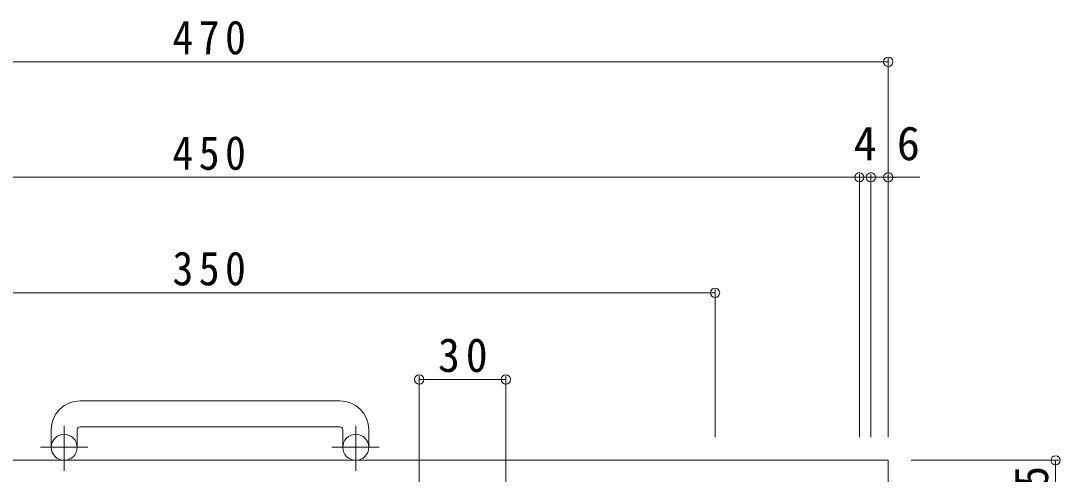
# Model space of a CAD drawing. Units: millimetres at full size, sheet at 1:4. Extents: x -1070 to 1072, y -788 to 743.
# Drawn here: x -575.6 to -215.4, y 585.7 to 742.7 of the extents above; entities that cross this region are included whole.
import ezdxf
from ezdxf.enums import TextEntityAlignment as Align

# ---------------------------------------------------------------- set-up
doc = ezdxf.new("R2010")
doc.units = ezdxf.units.MM
doc.header["$LTSCALE"] = 4
doc.header["$PDMODE"] = 32
doc.header["$PDSIZE"] = 3.2
doc.linetypes.add('CHAIN1', pattern=[8, 5, -1, 1, -1])
doc.layers.add('4-1', color=3, linetype='Continuous', lineweight=9)
doc.layers.add('4-4', color=7, linetype='Continuous', lineweight=9)
doc.styles.add('ＭＳ ゴシック', font='')
doc.styles.get('ＭＳ ゴシック').set_extended_font_data('MS Gothic')

msp = doc.modelspace()

# ---------------------------------------------------------------- linework, layer by layer
at = {"layer": '4-1', "color": 2}
for p, q in [((-465, 611.097), (-555, 611.097)), ((-555, 602.097), (-465, 602.097)), ((-565, 601.098), (-565, 594.997)), ((-556, 601.098), (-556, 594.997)), ((-464, 601.098), (-464, 594.997)), ((-455, 601.098), (-455, 594.997)), ((-745, 590.497), (-275, 590.497)), ((-275, 120.497), (-275, 590.497))]:
    msp.add_line(p, q, dxfattribs=at)
at = {"layer": '4-1', "color": 2, "linetype": 'CHAIN1'}
for p, q in [((-560.5, 586.89), (-560.5, 602.487)), ((-459.5, 586.89), (-459.5, 602.487)), ((-552.337, 594.997), (-568.744, 594.997)), ((-451.337, 594.997), (-467.744, 594.997))]:
    msp.add_line(p, q, dxfattribs=at)
at = {"layer": '4-1', "color": 2}
for centre in [(-560.5, 594.997), (-459.5, 594.997)]:
    msp.add_circle(centre, 4.5, dxfattribs=at)
for centre, radius, start, end in [((-555, 601.098), 10, 90, 180), ((-465, 601.098), 10, 0, 90), ((-555, 601.098), 1, 90, 180), ((-465, 601.098), 1, 0, 90)]:
    msp.add_arc(centre, radius, start, end, dxfattribs=at)
at = {"layer": '4-4'}
for p, q in [((-745, 728.497), (-275, 728.497)), ((-275, 729.697), (-275, 598.497)), ((-735, 688.497), (-284.999, 688.497)), ((-284.999, 689.697), (-284.999, 598.497)), ((-284.999, 688.497), (-281, 688.497)), ((-281, 689.697), (-281, 598.497)), ((-281, 688.497), (-275, 688.497)), ((-275, 688.497), (-264, 688.497)), ((-685, 648.497), (-334.999, 648.497)), ((-334.999, 649.697), (-334.999, 598.497)), ((-437.5, 619.697), (-437.5, 568.497)), ((-407.5, 619.697), (-407.5, 568.497)), ((-437.5, 618.497), (-407.5, 618.497)), ((-215.8, 590.497), (-267, 590.497)), ((-217, 590.497), (-217, 551.997))]:
    msp.add_line(p, q, dxfattribs=at)
for p in [(-275, 728.497), (-284.999, 688.497), (-281, 688.497), (-275, 688.497), (-334.999, 648.497), (-437.5, 618.497), (-407.5, 618.497), (-217, 590.497)]:
    msp.add_point(p, dxfattribs=at)

# ---------------------------------------------------------------- texts
at = {"layer": '4-4', "color": 2, "style": 'ＭＳ ゴシック'}
for s, p in [('6', (-272, 690.897)), ('4', (-287, 690.897))]:
    msp.add_text(s, height=11.73, dxfattribs=at).set_placement(p, align=Align.BOTTOM_LEFT)
at = {"layer": '4-4', "color": 2, "char_height": 11.73, "attachment_point": 7, "style": 'ＭＳ ゴシック'}
for s, insert in [('\\T1.27;\\W0.9;470', (-523, 730.897)), ('\\T1.27;\\W0.9;450', (-523, 690.897)), ('\\T1.27;\\W0.9;350', (-523, 650.897)), ('\\T1.27;\\W0.95;30', (-431, 620.897))]:
    msp.add_mtext(s, dxfattribs=dict(at, insert=insert))
at = {"layer": '4-4', "color": 2, "insert": (-219.4, 553.747), "char_height": 11.73, "attachment_point": 7, "rotation": 90, "style": 'ＭＳ ゴシック'}
msp.add_mtext('\\T1.28;\\W0.9;38.5', dxfattribs=at)

doc.saveas('drawing.dxf')
